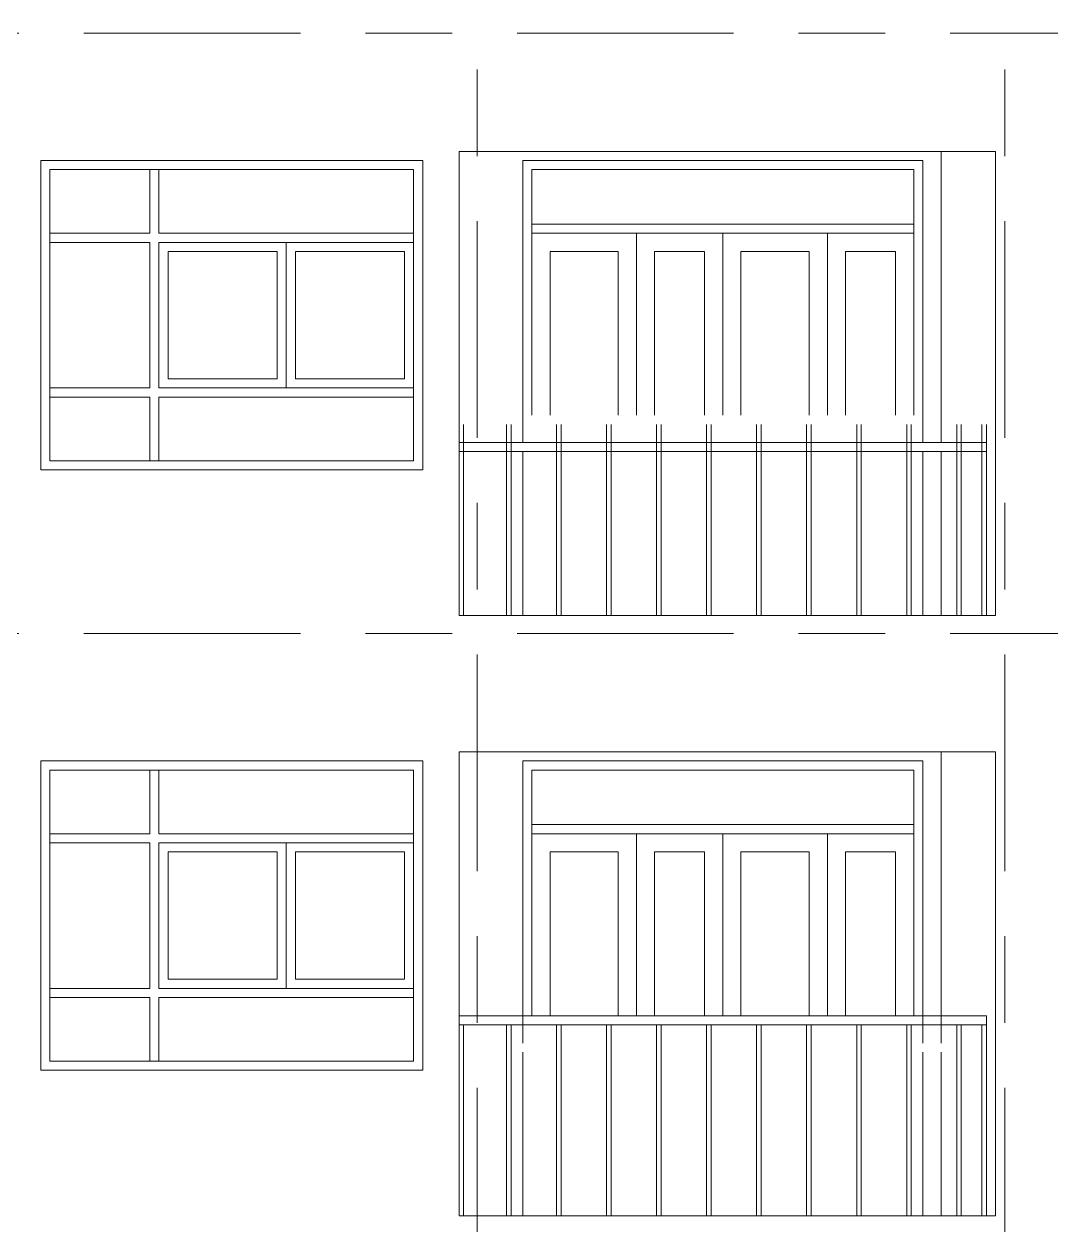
# Model space of a CAD drawing. Header units: millimetres. Extents: x -99196 to 15601, y -9661 to 93550.
# Drawn here: x -22393 to -16746, y 21950 to 28550 of the extents above; entities that cross this region are included whole.
import ezdxf

# ---------------------------------------------------------------- set-up
doc = ezdxf.new("R2010")
doc.units = ezdxf.units.MM
doc.linetypes.add('Centre', pattern=[31.75, 6.35, -4.7625, 15.875, -4.7625])
for name, color, linetype, lineweight in [('CUA', 31, 'Continuous', 9), ('NET THAY 1', 41, 'Continuous', 5), ('NET THAY 2', 55, 'Continuous', 5), ('NET-THAY', 2, 'Continuous', 9), ('TRUC', 225, 'Continuous', 5)]:
    doc.layers.add(name, color=color, linetype=linetype, lineweight=lineweight)

# ---------------------------------------------------------------- blocks, each defined once
blk = doc.blocks.new('CUA LO GIA - DB6-1834140-MẶT ĐỨNG 14-1')
at = {"layer": 'CUA'}
for p, q in [((-2050.5, 21200), (-4250.5, 21200)), ((-4250.5, 19800), (-4250.5, 21200)), ((-2050.5, 21200), (-2050.5, 19800)), ((-4200.5, 21150), (-4200.5, 19800)), ((-4200.5, 21150), (-2100.5, 21150)), ((-2100.5, 19800), (-2100.5, 21150)), ((-2100.5, 20850), (-4200.5, 20850)), ((-4200.5, 20850), (-4200.5, 20800)), ((-4200.5, 20800), (-2100.5, 20800)), ((-3625.5, 20800), (-4200.5, 20800)), ((-4200.5, 20800), (-4200.5, 19800)), ((-3625.5, 19800), (-3625.5, 20800)), ((-3150.5, 20800), (-3150.5, 19800)), ((-3150.5, 19800), (-3150.5, 20800)), ((-2575.5, 20800), (-2575.5, 19800)), ((-2100.5, 20800), (-2575.5, 20800)), ((-2100.5, 20800), (-2100.5, 20850)), ((-2100.5, 19800), (-2100.5, 20800)), ((-4100.5, 19800), (-4100.5, 20700)), ((-4100.5, 20700), (-3725.5, 20700)), ((-3725.5, 20700), (-3725.5, 19800)), ((-3525.5, 20700), (-3250.5, 20700)), ((-3525.5, 19800), (-3525.5, 20700)), ((-3250.5, 20700), (-3250.5, 19800)), ((-3050.5, 19800), (-3050.5, 20700)), ((-3050.5, 20700), (-2675.5, 20700)), ((-2675.5, 20700), (-2675.5, 19800)), ((-2475.5, 20700), (-2200.5, 20700)), ((-2475.5, 19800), (-2475.5, 20700)), ((-2200.5, 20700), (-2200.5, 19800))]:
    blk.add_line(p, q, dxfattribs=at)
blk = doc.blocks.new('X-PHONG NGU 2 - X-PHONG NGU 2_Recovery_-V112-MẶT ĐỨNG 14-1')
at = {"layer": 'CUA'}
for p, q in [((-6850.5, 21150), (-4850.5, 21150)), ((-6850.5, 21150), (-6850.5, 19550)), ((-6250.5, 21150), (-6300.5, 21150)), ((-6300.5, 20800), (-6300.5, 21150)), ((-6250.5, 21150), (-6250.5, 20800)), ((-4850.5, 19550), (-4850.5, 21150)), ((-6300.5, 20800), (-6850.5, 20800)), ((-6850.5, 20750), (-6850.5, 20800)), ((-4850.5, 20800), (-6250.5, 20800)), ((-4850.5, 20750), (-4850.5, 20800)), ((-6850.5, 20750), (-6300.5, 20750)), ((-6300.5, 19950), (-6300.5, 20750)), ((-6250.5, 20750), (-6250.5, 19950)), ((-6250.5, 20750), (-4850.5, 20750)), ((-5550.5, 19950), (-5550.5, 20750)), ((-4850.5, 20750), (-5550.5, 20750)), ((-4850.5, 20750), (-4850.5, 19950)), ((-6200.5, 20700), (-6200.5, 20000)), ((-6200.5, 20700), (-5600.5, 20700)), ((-5600.5, 20000), (-5600.5, 20700)), ((-5500.5, 20700), (-4900.5, 20700)), ((-5500.5, 20700), (-5500.5, 20000)), ((-4900.5, 20000), (-4900.5, 20700)), ((-6200.5, 20000), (-5600.5, 20000)), ((-5500.5, 20000), (-4900.5, 20000)), ((-6850.5, 19950), (-6300.5, 19950)), ((-6850.5, 19900), (-6850.5, 19950)), ((-6250.5, 19950), (-4850.5, 19950)), ((-4850.5, 19950), (-5550.5, 19950)), ((-4850.5, 19950), (-4850.5, 19900)), ((-6300.5, 19900), (-6850.5, 19900)), ((-6300.5, 19550), (-6300.5, 19900)), ((-6250.5, 19900), (-6250.5, 19550)), ((-4850.5, 19900), (-6250.5, 19900)), ((-6850.5, 19550), (-4850.5, 19550)), ((-6250.5, 19550), (-6300.5, 19550))]:
    blk.add_line(p, q, dxfattribs=at)
blk = doc.blocks.new('Railing - 25mm-V113-MẶT ĐỨNG 14-1')
at = {"layer": 'NET THAY 2'}
for p, q in [((-1864.4, 18700), (-1864.4, 19750)), ((-1839.4, 18700), (-1839.4, 19750))]:
    blk.add_line(p, q, dxfattribs=at)
blk = doc.blocks.new('Railing - 25mm-V115-MẶT ĐỨNG 14-1')
at = {"layer": 'NET THAY 2'}
blk.add_line((-4576.9, 18700), (-4576.9, 19750), dxfattribs=at)
blk = doc.blocks.new('Railing - Railing-1915012-MẶT ĐỨNG 14-1')
for name, p in [('Railing - 25mm-V115-MẶT ĐỨNG 14-1', (-15400, 3300)), ('Railing - 25mm-V113-MẶT ĐỨNG 14-1', (-17875, 3300)), ('Railing - 25mm-V113-MẶT ĐỨNG 14-1', (-17600, 3300)), ('Railing - 25mm-V113-MẶT ĐỨNG 14-1', (-17325, 3300)), ('Railing - 25mm-V113-MẶT ĐỨNG 14-1', (-17050, 3300)), ('Railing - 25mm-V113-MẶT ĐỨNG 14-1', (-16775, 3300)), ('Railing - 25mm-V113-MẶT ĐỨNG 14-1', (-16500, 3300)), ('Railing - 25mm-V113-MẶT ĐỨNG 14-1', (-16225, 3300)), ('Railing - 25mm-V113-MẶT ĐỨNG 14-1', (-15950, 3300)), ('Railing - 25mm-V113-MẶT ĐỨNG 14-1', (-15675, 3300)), ('Railing - 25mm-V113-MẶT ĐỨNG 14-1', (-15400, 3300)), ('Railing - 25mm-V113-MẶT ĐỨNG 14-1', (-15261.1, 3300))]:
    blk.add_blockref(name, p)
blk = doc.blocks.new('Top Rail Type - Top Rail_Internal_-1915013-MẶT ĐỨNG 14-1')
at = {"layer": 'NET THAY 1'}
for p, q in [((-17100.5, 22950), (-20000.5, 22950)), ((-17100.5, 22950), (-17100.5, 22900)), ((-17100.5, 22900), (-20000.5, 22900))]:
    blk.add_line(p, q, dxfattribs=at)
blk = doc.blocks.new('A$C677B3655')
at = {"layer": 'NET-THAY'}
for p, q in [((-30378.3, 2650), (-33328.3, 2650)), ((-33328.3, 100), (-33328.3, 2650)), ((-30678.3, 2650), (-30678.3, 1050)), ((-30378.3, 100), (-30378.3, 2650)), ((-35628.3, 900), (-35628.3, 2600)), ((-35628.3, 2600), (-33528.3, 2600)), ((-33528.3, 2600), (-33528.3, 900)), ((-32978.3, 1050), (-32978.3, 2600)), ((-32978.3, 2600), (-30778.3, 2600)), ((-30778.3, 2600), (-30778.3, 1050)), ((-32978.3, 100), (-32978.3, 1000)), ((-30778.3, 1000), (-30778.3, 100)), ((-30678.3, 1000), (-30678.3, 100)), ((-33528.3, 900), (-35628.3, 900)), ((-30378.3, 100), (-33328.3, 100))]:
    blk.add_line(p, q, dxfattribs=at)
at = {"layer": 'CUA'}
for name in ['CUA LO GIA - DB6-1834140-MẶT ĐỨNG 14-1', 'X-PHONG NGU 2 - X-PHONG NGU 2_Recovery_-V112-MẶT ĐỨNG 14-1']:
    blk.add_blockref(name, (-28727.7, -18600), dxfattribs=at)
at = {"layer": 'NET THAY 1'}
for name in ['Railing - Railing-1915012-MẶT ĐỨNG 14-1', 'Top Rail Type - Top Rail_Internal_-1915013-MẶT ĐỨNG 14-1']:
    blk.add_blockref(name, (-13327.7, -21900), dxfattribs=at)

msp = doc.modelspace()

# ---------------------------------------------------------------- linework, layer by layer
at = {"layer": 'NET-THAY'}
for p, q in [((-22300.5, 22800), (-22300.5, 24500)), ((-22300.5, 24500), (-20200.5, 24500)), ((-20200.5, 24500), (-20200.5, 22800)), ((-17050.5, 24550), (-20000.5, 24550)), ((-20000.5, 22000), (-20000.5, 24550)), ((-19650.5, 22950), (-19650.5, 24500)), ((-19650.5, 24500), (-17450.5, 24500)), ((-17450.5, 24500), (-17450.5, 22950)), ((-17350.5, 24550), (-17350.5, 22950)), ((-17050.5, 22000), (-17050.5, 24550)), ((-19650.5, 22000), (-19650.5, 22900)), ((-17450.5, 22900), (-17450.5, 22000)), ((-17350.5, 22900), (-17350.5, 22000)), ((-20200.5, 22800), (-22300.5, 22800)), ((-17050.5, 22000), (-20000.5, 22000))]:
    msp.add_line(p, q, dxfattribs=at)
at = {"layer": 'TRUC', "linetype": 'Centre', "ltscale": 75}
for p, q in [((-19900.5, -5514.5), (-19900.5, 91838.4)), ((-17000.5, -5514.5), (-17000.5, 91838.4)), ((-99096.4, 28500), (15600.6, 28500)), ((-99096.4, 25200), (15600.6, 25200))]:
    msp.add_line(p, q, dxfattribs=at)

# ---------------------------------------------------------------- block references
at = {"layer": 'CUA'}
for name in ['CUA LO GIA - DB6-1834140-MẶT ĐỨNG 14-1', 'X-PHONG NGU 2 - X-PHONG NGU 2_Recovery_-V112-MẶT ĐỨNG 14-1']:
    msp.add_blockref(name, (-15400, 3300), dxfattribs=at)
at = {"layer": 'NET THAY 1'}
for name, p in [('Top Rail Type - Top Rail_Internal_-1915013-MẶT ĐỨNG 14-1', (0, 150)), ('Railing - Railing-1915012-MẶT ĐỨNG 14-1', (0, 0))]:
    msp.add_blockref(name, p, dxfattribs=at)
at = {"layer": 'NET-THAY'}
msp.add_blockref('A$C677B3655', (13327.7, 25200), dxfattribs=at)

doc.saveas('drawing.dxf')
